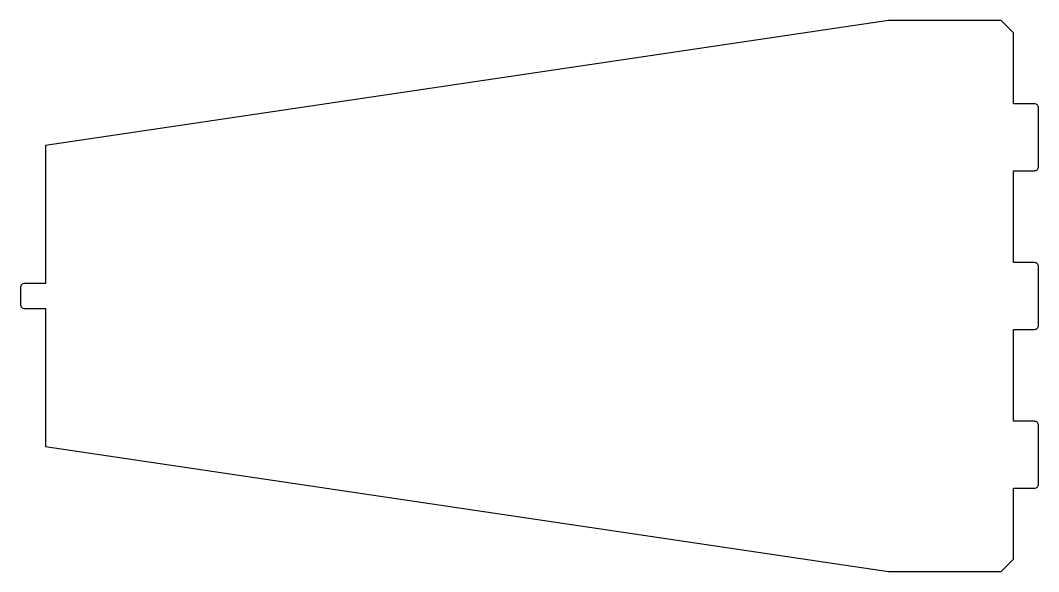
# Model space of a CAD drawing. Extents: x -122 to 122, y -66 to 66.
import ezdxf

# ---------------------------------------------------------------- set-up
doc = ezdxf.new("R2010")
doc.units = 0
doc.header["$MEASUREMENT"] = 0
doc.layers.get('0').update_dxf_attribs({"linetype": 'CONTINUOUS'})

msp = doc.modelspace()

# ---------------------------------------------------------------- linework, layer by layer
at = {"color": 7, "linetype": 'CONTINUOUS'}
msp.add_lwpolyline([(-121, -3), (-116, -3), (-116, -36), (86, -66), (113, -66), (116, -63), (116, -46), (121, -46, 0.414214), (122, -45), (122, -31, 0.414214), (121, -30), (116, -30), (116, -8), (121, -8, 0.414214), (122, -7), (122, 7, 0.414214), (121, 8), (116, 8), (116, 30), (121, 30, 0.414214), (122, 31), (122, 45, 0.414214), (121, 46), (116, 46), (116, 63), (113, 66), (86, 66), (-116, 36), (-116, 3), (-121, 3, 0.414214), (-122, 2), (-122, -2, 0.414214)], format="xyb", close=True, dxfattribs=at)

doc.saveas('drawing.dxf')
